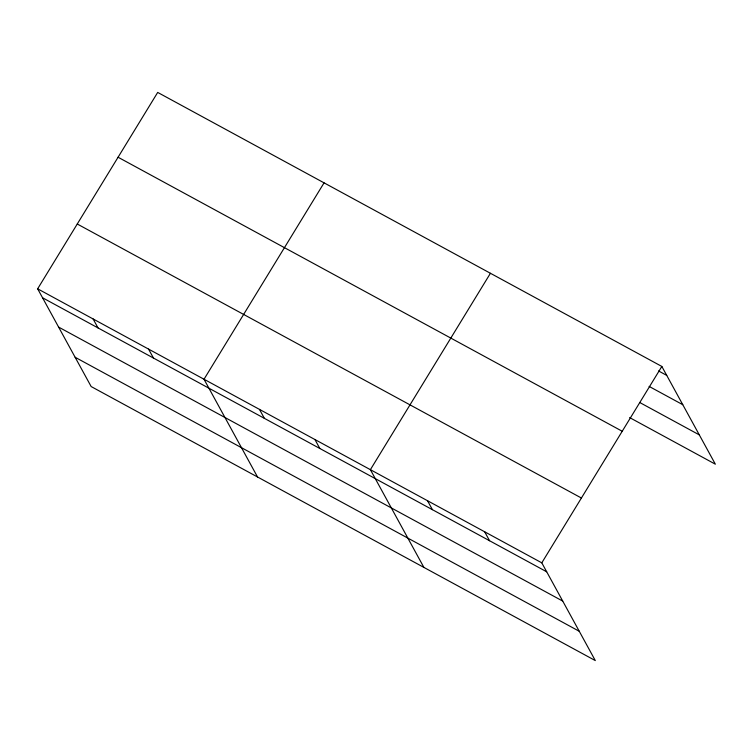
<?xml version="1.0" encoding="UTF-8"?>
<svg xmlns="http://www.w3.org/2000/svg" width="753" height="753" viewBox="0 0 753 753"><rect width="100%" height="100%" fill="white"/><g stroke="black" fill="none" stroke-linecap="round" stroke-linejoin="round"><path stroke-width="1.13" d="M37.65 288.813L541.793 562.839L595.303 660.579L91.16 386.553L37.65 288.813L157.697 92.421L661.84 366.447L715.35 464.187L629.649 417.595M324.063 182.847L204.016 379.248L257.526 476.978M490.429 273.283L370.382 469.674L423.892 567.404M541.793 562.839L661.84 366.447M658.583 370.965L666.744 375.399M649.114 386.402L682.783 404.7M640.135 402.723L699.311 434.886M118.08 157.236L622.223 431.253M77.267 224.008L581.41 498.025M42.554 297.774L546.697 571.791M58.593 327.075L562.736 601.092M75.121 357.261L579.264 631.278M484.659 531.778L489.563 540.739M427.516 500.726L432.42 509.677M314.933 439.526L319.827 448.487M259.474 409.387L264.378 418.339M148.557 349.1L153.461 358.061M93.108 318.961L98.012 327.913"/></g></svg>
